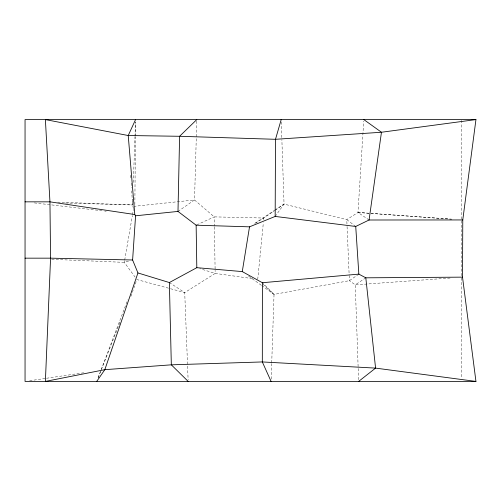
<?xml version="1.0" encoding="UTF-8"?>
<svg xmlns="http://www.w3.org/2000/svg" width="501" height="501" viewBox="0 0 501 501"><rect width="100%" height="100%" fill="white"/><g stroke="black" fill="none" stroke-linecap="round" stroke-linejoin="round"><path stroke-width="0.38" stroke-dasharray="2.5 1.88" d="M134.863 204.421L135.42 136.704M135.427 135.928L135.546 121.918L134.988 135.877M196.749 121.142L194.526 199.962L214.215 216.877L263.82 218.029L274.561 210.627M271.173 379.088L271.699 363.551M271.724 362.768L274.034 294.4L262.386 282.727M133.416 208.635L132.565 204.953L132.752 199.517M133.354 182.445L134.963 136.654M274.924 210.107L284.042 204.101L346.773 219.62L357.983 212.468L363.726 121.142M257.733 279.351L263.357 222.682M263.664 219.582L263.82 218.029L254.721 223.634M124.574 260.833L124.311 262.367L135.082 277.084M124.705 260.069L132.377 215.549M132.508 214.779L133.429 209.405M130.886 296.392L136.879 279.539L169.77 288.52M98.09 377.779L127.699 299.886M98.14 377.779L120.234 321.742M275.168 216.432L284.042 204.101L281.875 139.741M177.993 211.422L194.526 199.962L133.961 206.337M358.841 274.122L349.404 280.666L274.034 294.4L261.967 285.733M275.193 210.195L284.042 204.101M365.811 277.817L355.259 284.862L358.578 379.858M254.727 223.408L274.272 210.539M196.83 224.868L214.215 216.877L214.372 226.17M128.456 261.178L124.311 262.367L51.622 259.293M29.653 380.741L45.76 378.368M46.53 378.255L84.118 372.719M450.08 278.036L355.259 284.862L349.404 280.666L349.203 276.032M65.562 203.011L132.565 204.953L131.688 190.912M57.74 202.135L132.565 204.953M369.062 220.002L357.983 212.468L451.332 219.213M357.983 212.468L451.908 219.169M34.325 202.911L103.87 210.959M104.646 211.053L106.187 211.228M252.316 278.594L215.173 273.402L199.749 268.599M170.522 288.726L184.725 292.603L215.173 273.402L215.123 270.308M169.363 282.551L184.725 292.603L188.119 379.858M248.628 276.151L261.328 285.276M355.729 226.465L346.773 219.62L347.036 225.801M262.793 284.023L274.034 294.4M130.717 175.306L130.911 178.431M131.199 183.109L131.494 187.787M347.074 226.577L349.166 275.256M281.274 121.906L281.85 138.965M214.384 226.94L215.111 269.532M461.44 120.359L461.44 219.169M461.44 220.716L461.44 276.37M461.44 277.917L461.44 378.305"/><path stroke-width="0.75" d="M135.564 119.582L128.231 135.527L134.782 214.534L135.577 215.793L132.608 259.994L137.944 272.951L169.363 282.551L196.812 267.684L242.271 271.592L262.386 282.727L262.324 361.941L271.097 381.418M135.577 215.793L177.993 211.422L196.135 225.187L249.517 226.84L275.168 216.432L275.5 139.303L281.199 119.582M462.517 277.141L462.774 219.945L475.95 119.582L25.05 119.582L25.05 381.418L475.95 381.418L462.517 277.141L365.811 277.817L358.841 274.122L262.386 282.727M177.993 211.422L179.602 136.285L196.793 119.582M275.168 216.432L355.729 226.465L369.062 220.002L381.461 132.251L363.82 119.582M242.271 271.592L249.517 226.84M137.944 272.951L104.828 369.669L96.706 381.418M358.635 381.418L375.581 368.11L475.95 381.418M475.95 119.582L381.461 132.251L275.5 139.303L179.602 136.285L128.231 135.527L45.384 119.582L49.95 201.84L50.57 258.165L45.384 381.418L104.828 369.669L171.329 364.828L262.324 361.941L375.581 368.11L365.811 277.817M25.05 201.84L49.95 201.84L134.782 214.534M369.062 220.002L462.774 219.945M25.05 258.165L50.57 258.165L132.608 259.994M188.182 381.418L171.329 364.828L169.363 282.551M355.729 226.465L358.841 274.122M196.135 225.187L196.812 267.684"/></g></svg>
